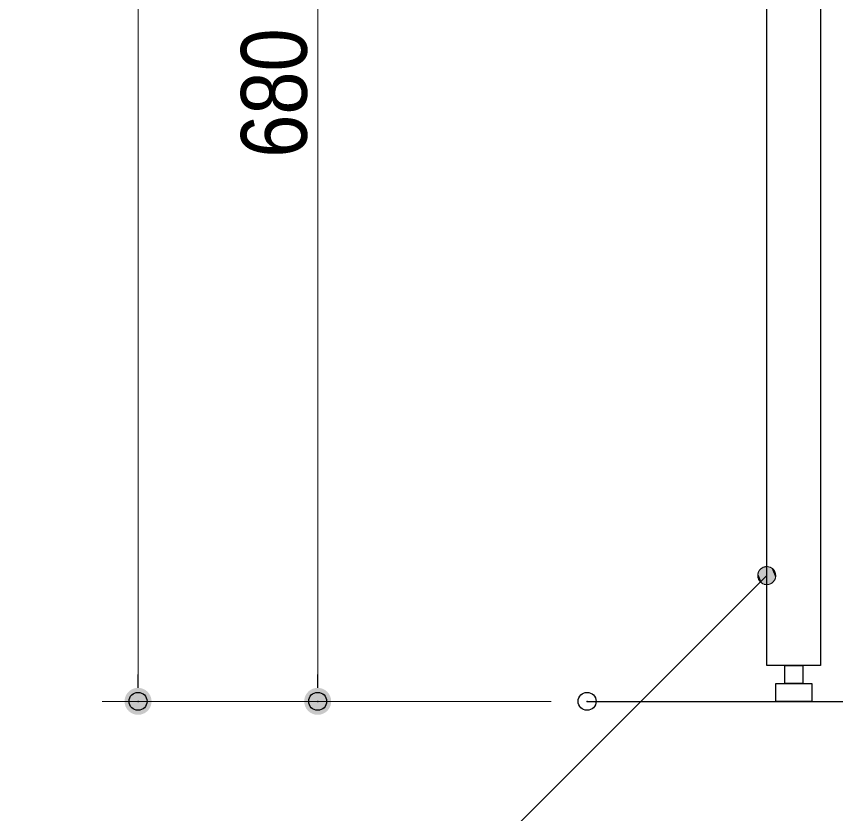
# Model space of a CAD drawing. Units: millimetres, scale not verified. Extents: x -6062 to 6062, y -3045 to 3045.
# Drawn here: x -4930.2 to -4474.2, y -1982.5 to -1538.7 of the extents above; entities that cross this region are included whole.
import ezdxf
from ezdxf.enums import TextEntityAlignment as Align

# ---------------------------------------------------------------- set-up
doc = ezdxf.new("R2010")
doc.units = ezdxf.units.MM
doc.header["$LTSCALE"] = 20
doc.header["$PDMODE"] = 32
doc.header["$PDSIZE"] = 10
for name, color, linetype, lineweight in [('0-2_5ボウル・キャビネット', 7, 'Continuous', 15), ('0-4_0', 7, 'Continuous', 25), ('0-6_2寸法-1', 7, 'Continuous', 15), ('0-7_2寸法-3', 7, 'Continuous', 15)]:
    doc.layers.add(name, color=color, linetype=linetype, lineweight=lineweight)
doc.layers.add('0-5_Defpoints', color=7, linetype='Continuous')
doc.styles.add('ＭＳ Ｐゴシック', font='')
doc.styles.get('ＭＳ Ｐゴシック').set_extended_font_data('MS PGothic')

# ---------------------------------------------------------------- blocks, each defined once
blk = doc.blocks.new('_Dot')
at = {"layer": '0-4_0'}
blk.add_line((-10, 0), (-20, 0), dxfattribs=at)
for points in [[(0, 0), (-8.09, 5.88), (-7.29, 6.85)], [(0, 0), (-7.29, 6.85), (-6.37, 7.71)], [(0, 0), (-6.37, 7.71), (-5.36, 8.44)], [(0, 0), (-5.36, 8.44), (-4.26, 9.05)], [(0, 0), (-4.26, 9.05), (-3.09, 9.51)], [(0, 0), (-3.09, 9.51), (-1.87, 9.82)], [(0, 0), (-1.87, 9.82), (-0.63, 9.98)], [(0, 0), (-0.63, 9.98), (0.63, 9.98)], [(0, 0), (0.63, 9.98), (1.87, 9.82)], [(0, 0), (1.87, 9.82), (3.09, 9.51)], [(0, 0), (3.09, 9.51), (4.26, 9.05)], [(0, 0), (4.26, 9.05), (5.36, 8.44)], [(0, 0), (5.36, 8.44), (6.37, 7.71)], [(0, 0), (6.37, 7.71), (7.29, 6.85)], [(0, 0), (7.29, 6.85), (8.09, 5.88)], [(0, 0), (-10, 0), (-9.92, 1.25)], [(0, 0), (-9.92, -1.25), (-10, 0)], [(0, 0), (-9.92, 1.25), (-9.69, 2.49)], [(0, 0), (-9.69, -2.49), (-9.92, -1.25)], [(0, 0), (-9.69, 2.49), (-9.3, 3.68)], [(0, 0), (-9.3, -3.68), (-9.69, -2.49)], [(0, 0), (-9.3, 3.68), (-8.76, 4.82)], [(0, 0), (-8.76, -4.82), (-9.3, -3.68)], [(0, 0), (-8.76, 4.82), (-8.09, 5.88)], [(0, 0), (-8.09, -5.88), (-8.76, -4.82)], [(0, 0), (-7.29, -6.85), (-8.09, -5.88)], [(0, 0), (-6.37, -7.71), (-7.29, -6.85)], [(0, 0), (-5.36, -8.44), (-6.37, -7.71)], [(0, 0), (-4.26, -9.05), (-5.36, -8.44)], [(0, 0), (-3.09, -9.51), (-4.26, -9.05)], [(0, 0), (-1.87, -9.82), (-3.09, -9.51)], [(0, 0), (-0.63, -9.98), (-1.87, -9.82)], [(0, 0), (0.63, -9.98), (-0.63, -9.98)], [(0, 0), (8.09, 5.88), (8.76, 4.82)], [(0, 0), (8.76, 4.82), (9.3, 3.68)], [(0, 0), (9.3, 3.68), (9.69, 2.49)], [(0, 0), (9.69, 2.49), (9.92, 1.25)], [(0, 0), (9.92, 1.25), (10, 0)], [(0, 0), (1.87, -9.82), (0.63, -9.98)], [(0, 0), (3.09, -9.51), (1.87, -9.82)], [(0, 0), (4.26, -9.05), (3.09, -9.51)], [(0, 0), (5.36, -8.44), (4.26, -9.05)], [(0, 0), (6.37, -7.71), (5.36, -8.44)], [(0, 0), (7.29, -6.85), (6.37, -7.71)], [(0, 0), (8.09, -5.88), (7.29, -6.85)], [(0, 0), (8.76, -4.82), (8.09, -5.88)], [(0, 0), (9.3, -3.68), (8.76, -4.82)], [(0, 0), (9.69, -2.49), (9.3, -3.68)], [(0, 0), (9.92, -1.25), (9.69, -2.49)], [(0, 0), (10, 0), (9.92, -1.25)]]:
    blk.add_solid(points, dxfattribs=at)

msp = doc.modelspace()

# ---------------------------------------------------------------- linework, layer by layer
at = {"layer": '0-2_5ボウル・キャビネット', "lineweight": 30}
msp.add_line((-4612.5, -1920), (-3612.5, -1920), dxfattribs=at)
for points in [[(-4512.5, -1240), (-4482.5, -1240), (-4482.5, -1900), (-4512.5, -1900)], [(-4502.5, -1900), (-4492.5, -1900), (-4492.5, -1910), (-4502.5, -1910)], [(-4507.5, -1910), (-4487.5, -1910), (-4487.5, -1920), (-4507.5, -1920)]]:
    msp.add_lwpolyline(points, close=True, dxfattribs=at)
at = {"layer": '0-5_Defpoints'}
for p in [(-4862.5, -1920), (-4762.5, -1920), (-4762.5, -1920), (-4612.5, -1920)]:
    msp.add_point(p, dxfattribs=at)
at = {"layer": '0-6_2寸法-1'}
for p, q in [((-4862.5, -1085.01), (-4862.5, -1904.99)), ((-4762.5, -1255.01), (-4762.5, -1904.99)), ((-4782.5, -1920), (-4882.5, -1920)), ((-4632.5, -1920), (-4782.5, -1920))]:
    msp.add_line(p, q, dxfattribs=at)
at = {"layer": '0-7_2寸法-3'}
for points in [[(-4516.04, -1853.54), (-4516.21, -1853.36), (-4516.37, -1853.18), (-4516.52, -1852.98), (-4516.66, -1852.78), (-4516.8, -1852.57), (-4516.92, -1852.36), (-4517.03, -1852.14), (-4517.13, -1851.92), (-4517.21, -1851.69), (-4517.29, -1851.45), (-4517.36, -1851.22), (-4517.41, -1850.98), (-4517.45, -1850.73), (-4517.48, -1850.49), (-4517.5, -1850.25), (-4517.51, -1850), (-4517.5, -1849.75), (-4517.48, -1849.51), (-4517.45, -1849.27), (-4517.41, -1849.02), (-4517.36, -1848.78), (-4517.29, -1848.55), (-4517.21, -1848.31), (-4517.13, -1848.08), (-4517.03, -1847.86), (-4516.92, -1847.64), (-4516.8, -1847.43), (-4516.66, -1847.22), (-4516.52, -1847.02), (-4516.37, -1846.82), (-4516.21, -1846.64), (-4516.04, -1846.46), (-4515.86, -1846.29), (-4515.68, -1846.13), (-4515.48, -1845.98), (-4515.28, -1845.84), (-4515.07, -1845.7), (-4514.86, -1845.58), (-4514.64, -1845.47)], [(-4514.64, -1845.47), (-4514.42, -1845.37), (-4514.19, -1845.29), (-4513.95, -1845.21), (-4513.72, -1845.14), (-4513.48, -1845.09), (-4513.23, -1845.05), (-4512.99, -1845.02), (-4512.75, -1845), (-4512.5, -1844.99), (-4512.25, -1845), (-4512.01, -1845.02), (-4511.77, -1845.05), (-4511.52, -1845.09), (-4511.28, -1845.14), (-4511.05, -1845.21), (-4510.81, -1845.29), (-4510.58, -1845.37), (-4510.36, -1845.47), (-4510.14, -1845.58), (-4509.93, -1845.7), (-4509.72, -1845.84), (-4509.52, -1845.98), (-4509.32, -1846.13), (-4509.14, -1846.29), (-4508.96, -1846.46), (-4508.79, -1846.64), (-4508.63, -1846.82), (-4508.48, -1847.02), (-4508.34, -1847.22), (-4508.2, -1847.43), (-4508.08, -1847.64), (-4507.97, -1847.86), (-4507.87, -1848.08), (-4507.79, -1848.31), (-4507.71, -1848.55), (-4507.64, -1848.78), (-4507.59, -1849.02), (-4507.55, -1849.27), (-4507.52, -1849.51)], [(-4512.5, -1850), (-4732.5, -2070), (-5002.21, -2070)], [(-4507.52, -1849.51), (-4507.5, -1849.75), (-4507.49, -1850), (-4507.5, -1850.25), (-4507.52, -1850.49), (-4507.55, -1850.73), (-4507.59, -1850.98), (-4507.64, -1851.22), (-4507.71, -1851.45), (-4507.79, -1851.69), (-4507.87, -1851.92), (-4507.97, -1852.14), (-4508.08, -1852.36), (-4508.2, -1852.57), (-4508.34, -1852.78), (-4508.48, -1852.98), (-4508.63, -1853.18), (-4508.79, -1853.36), (-4508.96, -1853.54), (-4509.14, -1853.71), (-4509.32, -1853.87), (-4509.52, -1854.02), (-4509.72, -1854.16), (-4509.93, -1854.3), (-4510.14, -1854.42), (-4510.36, -1854.53), (-4510.58, -1854.63), (-4510.81, -1854.71), (-4511.05, -1854.79), (-4511.28, -1854.86), (-4511.52, -1854.91), (-4511.77, -1854.95), (-4512.01, -1854.98), (-4512.25, -1855), (-4512.5, -1855.01), (-4512.75, -1855), (-4512.99, -1854.98), (-4513.23, -1854.95), (-4513.48, -1854.91), (-4513.72, -1854.86)], [(-4513.72, -1854.86), (-4513.95, -1854.79), (-4514.19, -1854.71), (-4514.42, -1854.63), (-4514.64, -1854.53), (-4514.86, -1854.42), (-4515.07, -1854.3), (-4515.28, -1854.16), (-4515.48, -1854.02), (-4515.68, -1853.87), (-4515.86, -1853.71), (-4516.04, -1853.54)]]:
    msp.add_lwpolyline(points, dxfattribs=at)
for points in [[(-4513.48, -1854.91), (-4516.52, -1847.02), (-4516.66, -1847.22)], [(-4513.23, -1854.95), (-4516.37, -1846.82), (-4516.52, -1847.02)], [(-4513.23, -1854.95), (-4516.52, -1847.02), (-4513.48, -1854.91)], [(-4512.99, -1854.98), (-4516.21, -1846.64), (-4516.37, -1846.82)], [(-4512.99, -1854.98), (-4516.37, -1846.82), (-4513.23, -1854.95)], [(-4512.75, -1855), (-4516.04, -1846.46), (-4516.21, -1846.64)], [(-4512.75, -1855), (-4516.21, -1846.64), (-4512.99, -1854.98)], [(-4512.5, -1855.01), (-4515.86, -1846.29), (-4516.04, -1846.46)], [(-4512.5, -1855.01), (-4516.04, -1846.46), (-4512.75, -1855)], [(-4512.25, -1855), (-4515.68, -1846.13), (-4515.86, -1846.29)], [(-4512.25, -1855), (-4515.86, -1846.29), (-4512.5, -1855.01)], [(-4512.01, -1854.98), (-4515.48, -1845.98), (-4515.68, -1846.13)], [(-4512.01, -1854.98), (-4515.68, -1846.13), (-4512.25, -1855)], [(-4511.77, -1854.95), (-4515.28, -1845.84), (-4515.48, -1845.98)], [(-4511.77, -1854.95), (-4515.48, -1845.98), (-4512.01, -1854.98)], [(-4511.52, -1854.91), (-4515.07, -1845.7), (-4515.28, -1845.84)], [(-4511.52, -1854.91), (-4515.28, -1845.84), (-4511.77, -1854.95)], [(-4511.28, -1854.86), (-4514.86, -1845.58), (-4515.07, -1845.7)], [(-4511.28, -1854.86), (-4515.07, -1845.7), (-4511.52, -1854.91)], [(-4511.05, -1854.79), (-4514.64, -1845.47), (-4514.86, -1845.58)], [(-4511.05, -1854.79), (-4514.86, -1845.58), (-4511.28, -1854.86)], [(-4510.81, -1854.71), (-4514.42, -1845.37), (-4514.64, -1845.47)], [(-4510.81, -1854.71), (-4514.64, -1845.47), (-4511.05, -1854.79)], [(-4510.58, -1854.63), (-4514.19, -1845.29), (-4514.42, -1845.37)], [(-4510.58, -1854.63), (-4514.42, -1845.37), (-4510.81, -1854.71)], [(-4510.36, -1854.53), (-4513.95, -1845.21), (-4514.19, -1845.29)], [(-4510.36, -1854.53), (-4514.19, -1845.29), (-4510.58, -1854.63)], [(-4510.14, -1854.42), (-4513.72, -1845.14), (-4513.95, -1845.21)], [(-4510.14, -1854.42), (-4513.95, -1845.21), (-4510.36, -1854.53)], [(-4509.93, -1854.3), (-4513.48, -1845.09), (-4513.72, -1845.14)], [(-4509.93, -1854.3), (-4513.72, -1845.14), (-4510.14, -1854.42)], [(-4509.72, -1854.16), (-4513.23, -1845.05), (-4513.48, -1845.09)], [(-4509.72, -1854.16), (-4513.48, -1845.09), (-4509.93, -1854.3)], [(-4509.52, -1854.02), (-4512.99, -1845.02), (-4513.23, -1845.05)], [(-4509.52, -1854.02), (-4513.23, -1845.05), (-4509.72, -1854.16)], [(-4509.32, -1853.87), (-4512.75, -1845), (-4512.99, -1845.02)], [(-4509.32, -1853.87), (-4512.99, -1845.02), (-4509.52, -1854.02)], [(-4509.14, -1853.71), (-4512.5, -1844.99), (-4512.75, -1845)], [(-4509.14, -1853.71), (-4512.75, -1845), (-4509.32, -1853.87)], [(-4508.96, -1853.54), (-4512.5, -1844.99), (-4509.14, -1853.71)], [(-4508.96, -1853.54), (-4512.25, -1845), (-4512.5, -1844.99)], [(-4508.79, -1853.36), (-4512.25, -1845), (-4508.96, -1853.54)], [(-4508.79, -1853.36), (-4512.01, -1845.02), (-4512.25, -1845)], [(-4508.63, -1853.18), (-4512.01, -1845.02), (-4508.79, -1853.36)], [(-4508.63, -1853.18), (-4511.77, -1845.05), (-4512.01, -1845.02)], [(-4508.48, -1852.98), (-4511.77, -1845.05), (-4508.63, -1853.18)], [(-4508.48, -1852.98), (-4511.52, -1845.09), (-4511.77, -1845.05)], [(-4508.34, -1852.78), (-4511.52, -1845.09), (-4508.48, -1852.98)], [(-4508.34, -1852.78), (-4511.28, -1845.14), (-4511.52, -1845.09)], [(-4508.2, -1852.57), (-4511.28, -1845.14), (-4508.34, -1852.78)], [(-4508.2, -1852.57), (-4511.05, -1845.21), (-4511.28, -1845.14)], [(-4508.08, -1852.36), (-4511.05, -1845.21), (-4508.2, -1852.57)], [(-4508.08, -1852.36), (-4510.81, -1845.29), (-4511.05, -1845.21)], [(-4507.97, -1852.14), (-4510.81, -1845.29), (-4508.08, -1852.36)], [(-4507.97, -1852.14), (-4510.58, -1845.37), (-4510.81, -1845.29)], [(-4507.87, -1851.92), (-4510.58, -1845.37), (-4507.97, -1852.14)], [(-4507.87, -1851.92), (-4510.36, -1845.47), (-4510.58, -1845.37)], [(-4507.79, -1851.69), (-4510.36, -1845.47), (-4507.87, -1851.92)], [(-4507.79, -1851.69), (-4510.14, -1845.58), (-4510.36, -1845.47)], [(-4507.71, -1851.45), (-4510.14, -1845.58), (-4507.79, -1851.69)], [(-4507.71, -1851.45), (-4509.93, -1845.7), (-4510.14, -1845.58)], [(-4507.64, -1851.22), (-4509.93, -1845.7), (-4507.71, -1851.45)], [(-4507.64, -1851.22), (-4509.72, -1845.84), (-4509.93, -1845.7)], [(-4507.59, -1850.98), (-4509.72, -1845.84), (-4507.64, -1851.22)], [(-4507.59, -1850.98), (-4509.52, -1845.98), (-4509.72, -1845.84)], [(-4507.55, -1850.73), (-4509.52, -1845.98), (-4507.59, -1850.98)], [(-4507.55, -1850.73), (-4509.32, -1846.13), (-4509.52, -1845.98)], [(-4507.52, -1850.49), (-4509.32, -1846.13), (-4507.55, -1850.73)], [(-4507.52, -1850.49), (-4509.14, -1846.29), (-4509.32, -1846.13)], [(-4507.5, -1850.25), (-4509.14, -1846.29), (-4507.52, -1850.49)], [(-4507.5, -1850.25), (-4508.96, -1846.46), (-4509.14, -1846.29)], [(-4507.49, -1850), (-4508.96, -1846.46), (-4507.5, -1850.25)], [(-4507.49, -1850), (-4508.79, -1846.64), (-4508.96, -1846.46)], [(-4507.5, -1849.75), (-4508.79, -1846.64), (-4507.49, -1850)], [(-4507.5, -1849.75), (-4508.63, -1846.82), (-4508.79, -1846.64)], [(-4507.52, -1849.51), (-4508.63, -1846.82), (-4507.5, -1849.75)], [(-4507.52, -1849.51), (-4508.48, -1847.02), (-4508.63, -1846.82)], [(-4507.55, -1849.27), (-4508.48, -1847.02), (-4507.52, -1849.51)], [(-4507.55, -1849.27), (-4508.34, -1847.22), (-4508.48, -1847.02)], [(-4516.04, -1853.54), (-4517.5, -1849.75), (-4517.51, -1850)], [(-4516.21, -1853.36), (-4517.51, -1850), (-4517.5, -1850.25)], [(-4516.04, -1853.54), (-4517.51, -1850), (-4516.21, -1853.36)], [(-4515.86, -1853.71), (-4517.48, -1849.51), (-4517.5, -1849.75)], [(-4515.86, -1853.71), (-4517.5, -1849.75), (-4516.04, -1853.54)], [(-4516.37, -1853.18), (-4517.5, -1850.25), (-4517.48, -1850.49)], [(-4516.21, -1853.36), (-4517.5, -1850.25), (-4516.37, -1853.18)], [(-4515.68, -1853.87), (-4517.45, -1849.27), (-4517.48, -1849.51)], [(-4515.68, -1853.87), (-4517.48, -1849.51), (-4515.86, -1853.71)], [(-4516.52, -1852.98), (-4517.48, -1850.49), (-4517.45, -1850.73)], [(-4516.37, -1853.18), (-4517.48, -1850.49), (-4516.52, -1852.98)], [(-4515.48, -1854.02), (-4517.41, -1849.02), (-4517.45, -1849.27)], [(-4515.48, -1854.02), (-4517.45, -1849.27), (-4515.68, -1853.87)], [(-4516.66, -1852.78), (-4517.45, -1850.73), (-4517.41, -1850.98)], [(-4516.52, -1852.98), (-4517.45, -1850.73), (-4516.66, -1852.78)], [(-4515.28, -1854.16), (-4517.36, -1848.78), (-4517.41, -1849.02)], [(-4515.28, -1854.16), (-4517.41, -1849.02), (-4515.48, -1854.02)], [(-4516.8, -1852.57), (-4517.41, -1850.98), (-4517.36, -1851.22)], [(-4516.66, -1852.78), (-4517.41, -1850.98), (-4516.8, -1852.57)], [(-4515.07, -1854.3), (-4517.29, -1848.55), (-4517.36, -1848.78)], [(-4515.07, -1854.3), (-4517.36, -1848.78), (-4515.28, -1854.16)], [(-4516.92, -1852.36), (-4517.36, -1851.22), (-4517.29, -1851.45)], [(-4516.8, -1852.57), (-4517.36, -1851.22), (-4516.92, -1852.36)], [(-4514.86, -1854.42), (-4517.21, -1848.31), (-4517.29, -1848.55)], [(-4514.86, -1854.42), (-4517.29, -1848.55), (-4515.07, -1854.3)], [(-4517.03, -1852.14), (-4517.29, -1851.45), (-4517.21, -1851.69)], [(-4516.92, -1852.36), (-4517.29, -1851.45), (-4517.03, -1852.14)], [(-4514.64, -1854.53), (-4517.13, -1848.08), (-4517.21, -1848.31)], [(-4514.64, -1854.53), (-4517.21, -1848.31), (-4514.86, -1854.42)], [(-4514.42, -1854.63), (-4517.03, -1847.86), (-4517.13, -1848.08)], [(-4514.42, -1854.63), (-4517.13, -1848.08), (-4514.64, -1854.53)], [(-4514.19, -1854.71), (-4516.92, -1847.64), (-4517.03, -1847.86)], [(-4514.19, -1854.71), (-4517.03, -1847.86), (-4514.42, -1854.63)], [(-4513.95, -1854.79), (-4516.8, -1847.43), (-4516.92, -1847.64)], [(-4513.95, -1854.79), (-4516.92, -1847.64), (-4514.19, -1854.71)], [(-4513.72, -1854.86), (-4516.66, -1847.22), (-4516.8, -1847.43)], [(-4513.72, -1854.86), (-4516.8, -1847.43), (-4513.95, -1854.79)], [(-4513.48, -1854.91), (-4516.66, -1847.22), (-4513.72, -1854.86)], [(-4507.59, -1849.02), (-4508.34, -1847.22), (-4507.55, -1849.27)], [(-4507.59, -1849.02), (-4508.2, -1847.43), (-4508.34, -1847.22)], [(-4507.64, -1848.78), (-4508.2, -1847.43), (-4507.59, -1849.02)], [(-4507.64, -1848.78), (-4508.08, -1847.64), (-4508.2, -1847.43)], [(-4507.71, -1848.55), (-4508.08, -1847.64), (-4507.64, -1848.78)], [(-4507.71, -1848.55), (-4507.97, -1847.86), (-4508.08, -1847.64)], [(-4507.79, -1848.31), (-4507.97, -1847.86), (-4507.71, -1848.55)], [(-4507.79, -1848.31), (-4507.87, -1848.08), (-4507.97, -1847.86)], [(-4517.03, -1852.14), (-4517.21, -1851.69), (-4517.13, -1851.92)]]:
    msp.add_solid(points, dxfattribs=at)

# ---------------------------------------------------------------- block references
at = {"layer": '0-6_2寸法-1', "xscale": 0.7503418, "yscale": 0.7503418, "rotation": 270}
for p in [(-4862.5, -1920), (-4762.5, -1920)]:
    msp.add_blockref('_Dot', p, dxfattribs=at)

# ---------------------------------------------------------------- texts
at = {"layer": '0-6_2寸法-1', "style": 'ＭＳ Ｐゴシック', "width": 0.9}
msp.add_text('680', height=36.66, rotation=90, dxfattribs=at).set_placement((-4757.54, -1617.38), align=Align.BOTTOM_LEFT)

doc.saveas('drawing.dxf')
